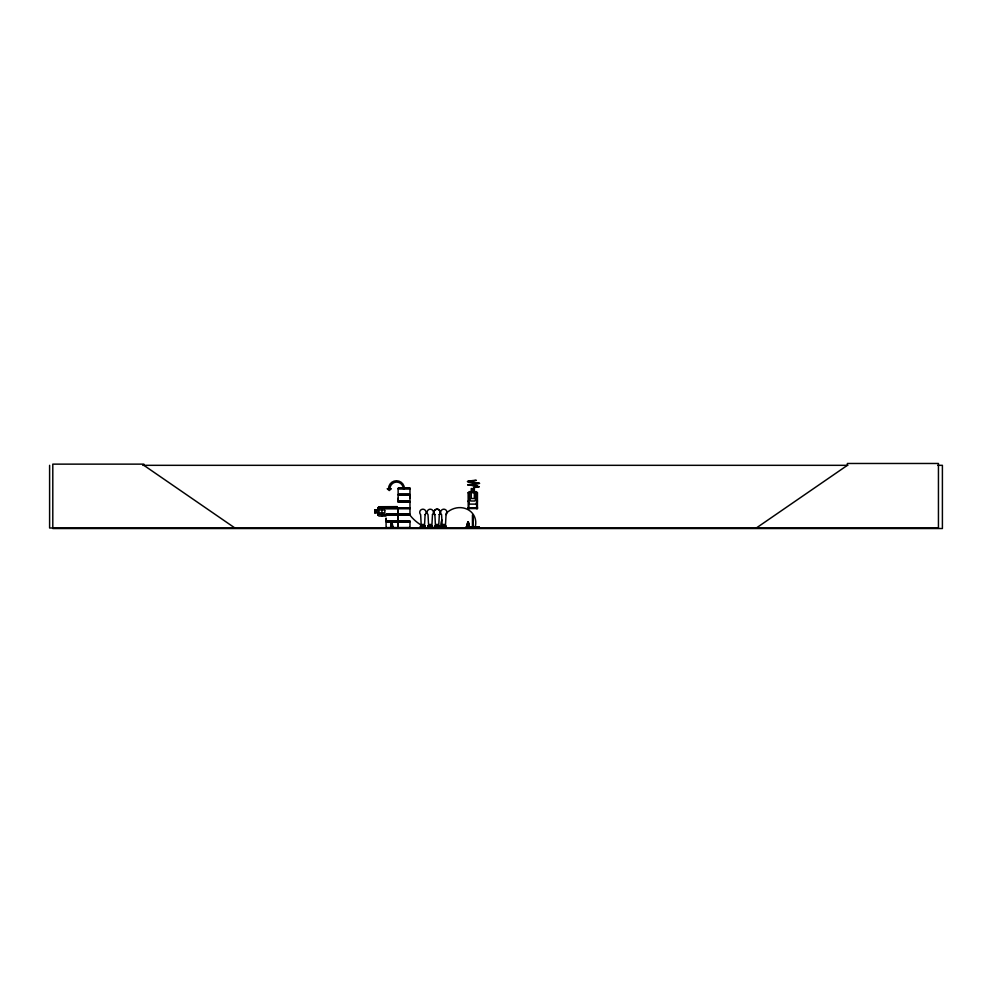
<?xml version="1.0" encoding="UTF-8"?>
<svg xmlns="http://www.w3.org/2000/svg" width="992" height="992" viewBox="0 0 992 992"><rect width="100%" height="100%" fill="white"/><g stroke="black" fill="none" stroke-linecap="round" stroke-linejoin="round"><path stroke-width="1.49" d="M386.099 520.974L386.099 518.072L386.086 520.974L397.916 520.974L397.916 515.158L386.086 515.158M397.904 518.072L397.904 515.158M409.969 520.936L398.139 520.936L398.152 518.035M398.139 501.047L398.139 495.244L409.969 495.244L409.956 501.047L398.139 501.047L398.152 498.145M409.956 498.145L409.956 495.244M391.48 527.918L391.728 521.928M467.802 527.918L468.05 521.928L468.261 524.917M439.332 514.6L438.675 526.777L435.513 526.777L434.868 514.6A3.162 3.162 0 0 1 434.868 510.124A3.162 3.162 0 0 1 439.332 510.124A3.162 3.162 0 0 1 439.332 514.6A3.162 3.162 0 0 0 439.332 510.124A3.162 3.162 0 0 0 434.868 510.124A3.162 3.162 0 0 0 434.868 514.6M467.517 527.918L468.001 521.928L466.798 527.918M422.927 524.929L423.088 524.694M430.454 524.694L430.342 525.314M437.187 524.743L436.864 525.202M443.449 524.929L444.193 525.128M422.803 524.979L423.15 525.227M390.687 527.918L391.604 521.928L392.857 527.918M467.009 527.918L467.914 521.928M390.476 527.918L391.518 521.928M476.086 485.857L467.864 484.666M466.513 527.918L467.84 521.928L469.749 527.918M467.827 521.928L466.438 527.918L466.302 526.764L478.962 527.037L466.302 526.764M443.833 524.644L443.908 525.314M465.384 527.682L466.079 527.682M477.462 501.01L475.9 504.122L469.675 504.122L468.125 501.01M420.273 527.98L420.496 525.934L420.868 527.248M421.203 527.98L421.761 527.992M423.807 527.98L424.985 527.583L425.246 525.934M424.601 527.967L425.27 525.934L425.295 527.992M427.974 527.967L427.701 527.248L432.487 527.248M432.487 527.583L432.239 525.934L432.363 527.583L431.185 527.98M432.996 527.967L432.388 527.98M438.538 527.967L439.456 525.934L439.096 527.248M439.791 527.992L437.943 527.98L438.638 527.967M446.462 527.967L440.845 527.98L441.837 525.934M441.49 527.992L442.42 527.992M442.742 527.967L441.465 527.583M445.048 527.769L445.309 527.992M444.751 527.98L446.053 527.248L441.192 527.248M468.236 508.549L468.125 492.714L469.166 491.672L476.42 491.672L477.462 492.714L477.412 508.549M473.172 485.51L469.104 485.2M398.139 527.694L398.139 522.102L409.969 522.102L409.969 527.694L386.062 527.98M756.326 527.992L847.391 465.322L847.391 463.475L938.444 463.475L938.444 527.992L49.6 527.992L49.6 465.322M467.988 484.815L478.925 483.327L478.169 482.906M471.882 480.612L476.334 480.339L467.393 481.504L470.481 482.087L468.001 481.579L472.142 480.736M468.001 481.579L468.621 481.132M476.048 485.882L479.086 486.75L477.003 487.246M478.38 486.799L472.973 485.646M420 527.98L420.248 527.248L425.109 527.248M420.558 527.992L425.518 527.967M421.476 527.992L420.534 527.583M424.043 527.992L424.737 527.98M445.904 527.992L446.202 525.934L445.805 527.248M477.673 486.39L475.614 486.006M479.086 486.75L474.325 487.593M467.753 484.803L479.632 483.377L474.684 482.571M142.699 465.322L847.862 465.322M937.75 465.322L942.4 465.322L942.4 528.525L52.799 528.525L52.799 464.132L143.865 464.132L143.865 465.322L234.918 527.992M473.94 487.593L474.672 487.593M398.152 488.82L409.956 488.82M468.137 492.751L468.993 492.751L468.894 508.549M477.412 492.751L476.557 492.751L476.656 508.549M398.065 494.475L410.056 494.475M398.065 494.834L410.056 494.834M398.065 501.456L410.056 501.456M398.065 501.816L410.056 501.816M398.139 502.212L409.969 502.212L409.969 507.817L398.127 507.83M387.326 506.838L379.031 506.838L377.989 507.879L377.989 515.022M396.267 506.838L397.184 506.838M397.184 507.495L381.647 507.594L381.647 506.738M468.038 507.631L469.092 507.631L469.092 508.549M477.512 507.631L476.458 507.631L476.458 508.549M469.092 507.892L476.458 507.892M386.074 508.164L397.928 508.164M384.834 508.388L379.031 508.388L377.989 509.95L374.877 509.95L374.877 512.852M386.074 508.363L397.928 508.375L397.904 513.992L386.086 513.992M468.038 508.549L477.512 508.549M386.099 508.735L397.904 508.735M398.152 508.698L409.956 508.698M384.834 514.402L379.031 514.402L377.989 512.852L374.778 512.951L374.778 509.838L377.89 509.838L377.89 507.83L378.981 506.738L397.184 506.639L397.184 507.693L396.267 507.693L396.267 506.639M386.012 514.402L410.056 514.364M386.012 514.761L410.056 514.724M385.888 515.158L381.647 515.158L381.647 516.014M409.969 515.121L398.139 515.121L398.139 520.936M385.987 516.063L378.994 516.063L377.89 515.071L377.89 512.951M386.012 521.37L410.056 521.333M410.056 521.693L386.012 521.73M427.874 525.934L428.234 527.248M421.674 526.988L423.782 526.988M429.052 526.988L431.16 526.988M435.897 526.988L438.005 526.988M442.618 526.988L444.714 526.988M439.332 527.248L434.471 527.248L436.046 527.942L434.174 527.992L439.493 527.583M441.229 527.471L422.27 527.992M386.099 527.583L409.956 527.546M432.636 527.583L427.254 527.955L429.09 527.967M479.099 527.682L479.793 527.682M465.298 527.818L479.88 527.818M470.146 482.038L474.895 482.546M387.339 506.738L390.426 507.805M439.468 527.967L439.121 525.934M468.348 521.928L469.675 527.918M468.67 527.918L468.187 521.928L469.39 527.918M391.976 521.928L393.068 527.918M468.261 521.928L469.179 527.918M391.865 521.928L392.348 527.918M478.826 526.764L478.826 527.992M477.313 507.631L477.313 508.549M473.035 526.851L473.097 515.009L472.452 515.009L472.44 526.851M444.552 527.248L444.552 524.483L443.102 524.483L443.114 527.248M441.8 525.934L441.837 527.248M441.229 527.248L441.229 527.992M437.844 527.248L437.844 524.483L436.393 524.483L436.393 527.248M435.116 527.248L434.719 525.934L434.57 527.583M432.239 525.934L432.239 527.248M430.999 527.248L430.999 524.483L429.548 524.483L429.548 527.248M427.899 525.934L427.75 527.583M423.621 527.248L423.621 524.483L422.17 524.483L422.17 527.248M401.636 527.992L392.162 527.992M397.916 527.744L397.904 522.139L386.086 522.139L386.086 527.744M381.932 506.738L381.932 516.063M425.084 527.248A22.903 11.668 34.8 0 1 423.361 526.38M421.662 525.413A22.903 11.668 34.8 0 1 409.138 513.98M446.04 513.459A17.893 16.145 -29.8 0 1 467.53 509.392A17.893 16.145 -29.8 0 1 474.895 527.992M440.907 527.248A17.893 16.145 -29.8 0 1 441.874 519.944M404.451 488.721A7.961 7.961 0 0 0 396.49 480.748A7.961 7.961 0 0 0 388.517 488.721L387.202 488.721L389.248 490.556L391.282 488.721L389.968 488.721A6.646 6.646 0 0 1 396.614 482.062A6.646 6.646 0 0 1 403.273 488.721M425.109 514.6L424.452 526.777L421.302 526.777L420.645 514.6A3.162 3.162 0 0 1 420.645 510.124A3.162 3.162 0 0 1 425.109 510.124A3.162 3.162 0 0 1 425.109 514.6M432.487 514.6L431.83 526.777L428.668 526.777L428.023 514.6A3.162 3.162 0 0 1 428.023 510.124A3.162 3.162 0 0 1 432.487 510.124A3.162 3.162 0 0 1 432.487 514.6M446.053 514.6L445.396 526.777L442.234 526.777L441.576 514.6A3.162 3.162 0 0 1 441.576 510.124A3.162 3.162 0 0 1 446.053 510.124A3.162 3.162 0 0 1 446.053 514.6M475.9 498.517L474.87 501.01L470.716 501.01L469.675 498.517L469.675 492.714L471.237 491.672L471.237 488.572L474.35 488.572L474.35 491.672L475.9 492.714L475.9 498.517M409.969 488.213L398.139 488.213L409.981 488.238M409.981 488.461L398.127 488.461L398.152 494.078L409.969 494.078L409.969 488.473M473.829 489.081L471.758 489.081L471.758 490.122L473.829 490.122L473.829 489.081M474.35 492.714L471.237 492.714L471.237 498.517L474.35 498.517L474.35 492.714M409.969 508.04L398.139 508.04L409.981 508.127M409.981 508.338L398.127 508.338L398.152 513.955L409.969 513.955L409.969 508.363M384.834 509.95L379.031 509.95L379.031 512.852L384.834 512.852L384.834 509.95M376.439 510.471L375.398 510.471L375.398 512.331L376.439 512.331L376.439 510.471"/></g></svg>
